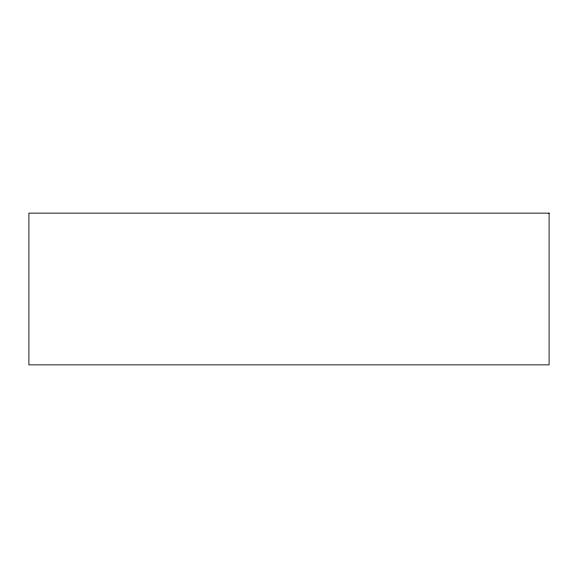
<?xml version="1.0" encoding="UTF-8"?>
<svg xmlns="http://www.w3.org/2000/svg" width="578" height="578" viewBox="0 0 578 578"><rect width="100%" height="100%" fill="white"/><g stroke="black" fill="none" stroke-linecap="round" stroke-linejoin="round"><path stroke-width="0.87" d="M549.1 213.138L28.9 213.138L28.9 364.863L549.1 364.863L549.1 213.138"/></g></svg>
